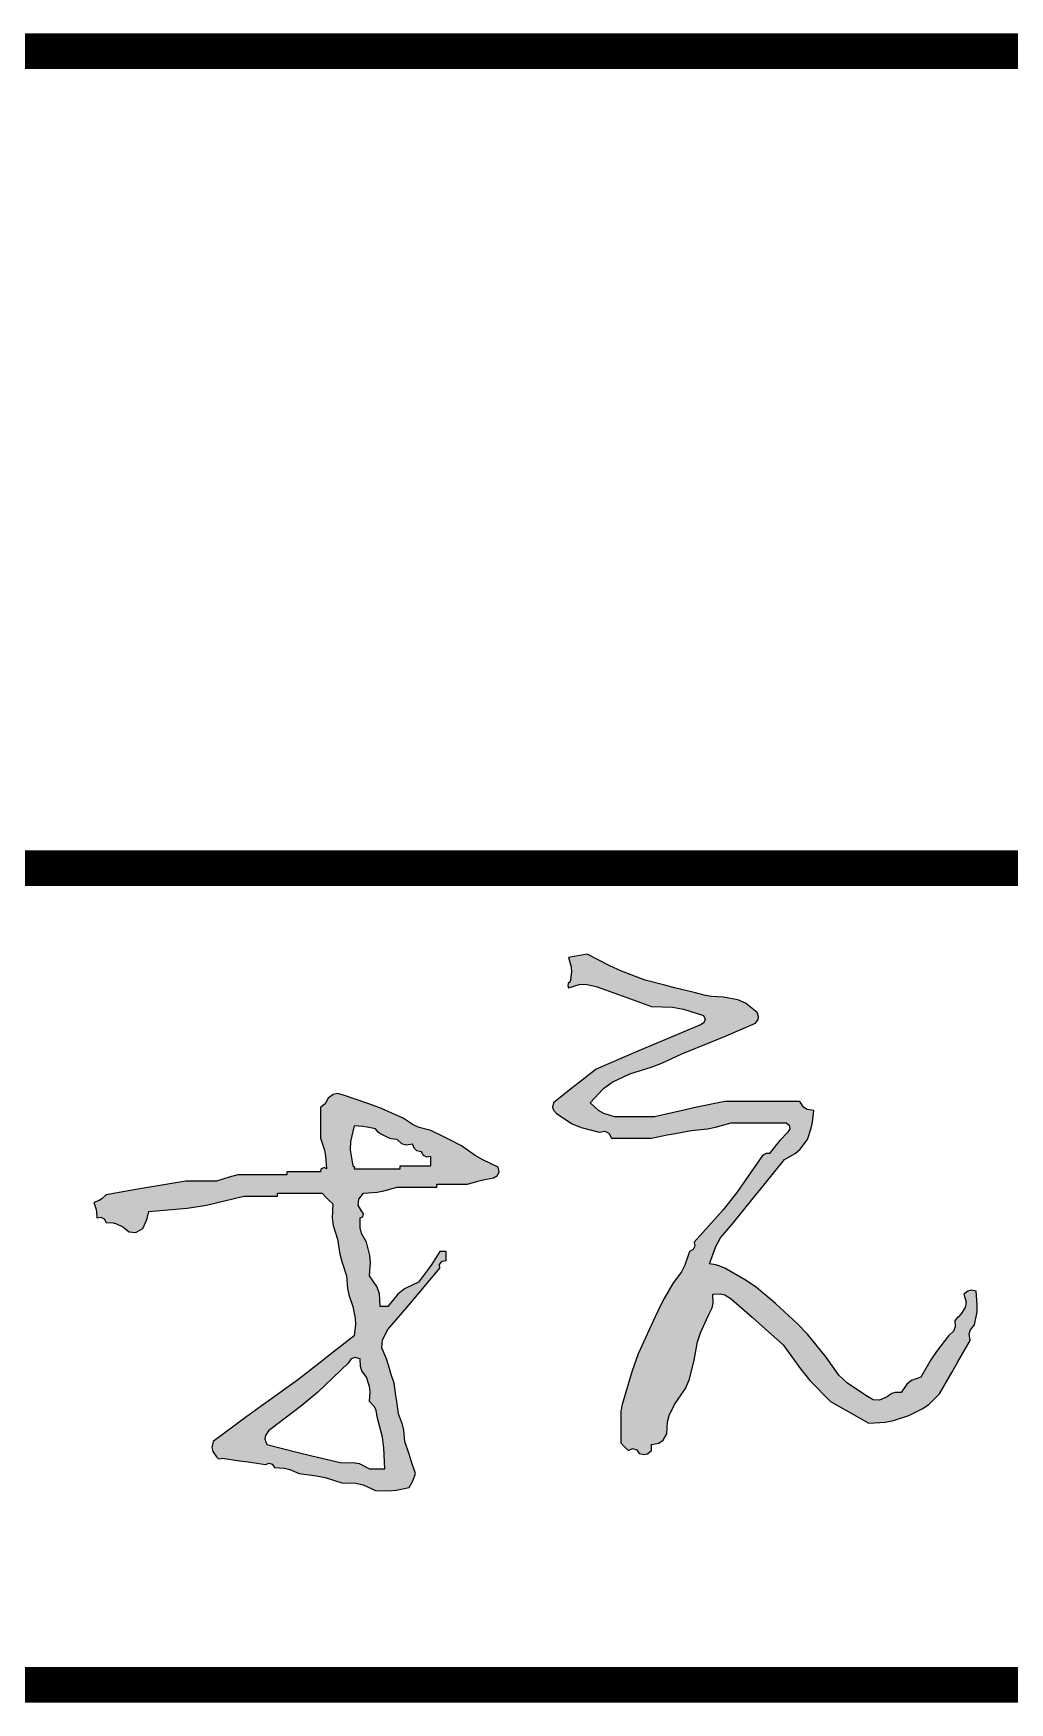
# Model space of a CAD drawing. Extents: x 1247970 to 1725648, y 860327 to 1277876.
# Drawn here: x 1381864 to 1382820, y 1045293 to 1046928 of the extents above; entities that cross this region are included whole.
import ezdxf

# ---------------------------------------------------------------- set-up
doc = ezdxf.new("R2010")
doc.units = 0
doc.header["$LTSCALE"] = 1000
doc.header["$MEASUREMENT"] = 0
doc.layers.get('0').update_dxf_attribs({"color": 254})
doc.layers.add('图框', color=140, linetype='Continuous')
doc.layers.add('电子签名-唐浩然', color=7, linetype='Continuous')

# ---------------------------------------------------------------- blocks, each defined once
blk = doc.blocks.new('A$C6F8E5CEB')
h = blk.add_hatch(color=256)
h.dxf.hatch_style = 1
h.paths.add_polyline_path([(2.3172, -0.4989), (2.3372, -0.4989), (2.3473, -0.4989), (2.3673, -0.4989), (2.384, -0.4939), (2.3926, -0.4919), (2.4098, -0.4889), (2.4162, -0.4848), (2.4188, -0.4788), (2.4173, -0.4714), (2.3921, -0.4596), (2.3799, -0.4525), (2.3573, -0.4364), (2.3372, -0.4264), (2.3272, -0.4214), (2.3072, -0.4114), (2.2881, -0.4067), (2.2785, -0.4024), (2.2622, -0.3914), (2.2239, -0.3746), (2.2043, -0.3671), (2.1647, -0.3538), (2.1548, -0.3513), (2.1478, -0.3527), (2.1397, -0.3588), (2.136, -0.3658), (2.1333, -0.369), (2.1272, -0.3739), (2.1272, -0.3939), (2.1272, -0.4039), (2.1272, -0.4239), (2.1335, -0.4433), (2.1356, -0.4535), (2.1372, -0.4739), (2.1334, -0.4716), (2.1277, -0.4744), (2.1272, -0.4789), (2.1052, -0.4789), (2.0942, -0.4789), (2.0722, -0.4789), (2.0722, -0.4809), (2.0722, -0.4819), (2.0722, -0.4839), (2.0402, -0.4839), (2.0242, -0.4839), (1.9922, -0.4839), (1.9782, -0.4879), (1.9712, -0.4899), (1.9572, -0.4939), (1.9371, -0.4939), (1.9271, -0.4939), (1.9071, -0.4939), (1.8551, -0.5027), (1.8291, -0.5072), (1.7771, -0.5164), (1.7705, -0.5231), (1.7661, -0.5259), (1.7571, -0.5289), (1.7603, -0.5386), (1.7613, -0.5437), (1.7621, -0.5539), (1.7687, -0.5528), (1.7741, -0.5554), (1.7771, -0.5614), (1.7885, -0.5624), (1.7943, -0.564), (1.8046, -0.5689), (1.8148, -0.5771), (1.8258, -0.5779), (1.8371, -0.5714), (1.8421, -0.5608), (1.8441, -0.5552), (1.8471, -0.5439), (1.9097, -0.5385), (1.941, -0.5334), (2.0022, -0.5189), (2.0242, -0.5189), (2.0352, -0.5189), (2.0572, -0.5189), (2.0572, -0.5169), (2.0572, -0.5159), (2.0572, -0.5139), (2.0862, -0.5139), (2.1007, -0.5139), (2.1297, -0.5139), (2.1367, -0.5209), (2.1402, -0.5244), (2.1472, -0.5314), (2.1464, -0.5546), (2.148, -0.5667), (2.1547, -0.5889), (2.1589, -0.6133), (2.1619, -0.6254), (2.1697, -0.6489), (2.1713, -0.6693), (2.1734, -0.6795), (2.1797, -0.6989), (2.1836, -0.7176), (2.1841, -0.7275), (2.1822, -0.7464), (2.1452, -0.7755), (2.1267, -0.79), (2.0897, -0.819), (2.0344, -0.8586), (2.0069, -0.8786), (1.9521, -0.919), (1.9498, -0.9289), (1.9512, -0.9357), (1.9572, -0.944), (1.9602, -0.9467), (1.9631, -0.9474), (1.9672, -0.9465), (1.9952, -0.9505), (2.0092, -0.9525), (2.0372, -0.9565), (2.0432, -0.9547), (2.0484, -0.9564), (2.0522, -0.9615), (2.0686, -0.9626), (2.0771, -0.9647), (2.0922, -0.9715), (2.1206, -0.975), (2.1348, -0.978), (2.1622, -0.9865), (2.1848, -0.9871), (2.1966, -0.9898), (2.2172, -0.999), (2.2393, -0.9997), (2.2506, -0.9987), (2.2722, -0.994), (2.2768, -0.9853), (2.2788, -0.9807), (2.2822, -0.9715), (2.2752, -0.9505), (2.2717, -0.94), (2.2647, -0.919), (2.2632, -0.9006), (2.2611, -0.8913), (2.2547, -0.874), (2.2519, -0.8539), (2.2504, -0.8439), (2.2472, -0.824), (2.2422, -0.808), (2.2397, -0.8), (2.2347, -0.784), (2.2275, -0.7663), (2.2282, -0.7532), (2.2372, -0.7364), (2.2715, -0.6967), (2.2885, -0.6767), (2.3222, -0.6364), (2.3215, -0.6301), (2.3259, -0.6246), (2.3322, -0.6239), (2.3322, -0.6179), (2.3322, -0.6149), (2.3322, -0.6089), (2.3282, -0.6089), (2.3262, -0.6089), (2.3222, -0.6089), (2.3092, -0.6295), (2.3021, -0.6396), (2.2872, -0.6589), (2.2642, -0.6701), (2.2532, -0.6789), (2.2372, -0.6989), (2.2322, -0.6989), (2.2297, -0.6989), (2.2247, -0.6989), (2.2233, -0.6778), (2.2193, -0.6663), (2.2072, -0.6489), (2.2089, -0.6269), (2.2079, -0.6153), (2.2022, -0.5939), (2.1941, -0.5795), (2.1918, -0.5704), (2.1922, -0.5539), (2.1961, -0.5525), (2.1975, -0.547), (2.1947, -0.5439), (2.1889, -0.5334), (2.1897, -0.5233), (2.1972, -0.5139), (2.2195, -0.5119), (2.2307, -0.5099), (2.2522, -0.5039), (2.2782, -0.5039), (2.2912, -0.5039), (2.3172, -0.5039), (2.3172, -0.5019), (2.3172, -0.5009)])
h.paths.add_polyline_path([(2.1822, -0.4739), (2.1825, -0.4717), (2.1817, -0.47), (2.1797, -0.4689), (2.1756, -0.4432), (2.1762, -0.4292), (2.1822, -0.4039), (2.1963, -0.405), (2.2034, -0.406), (2.2172, -0.4089), (2.2211, -0.4139), (2.2239, -0.4162), (2.2297, -0.4189), (2.238, -0.4236), (2.2428, -0.4252), (2.2522, -0.4264), (2.2601, -0.4333), (2.2669, -0.4353), (2.2772, -0.4339), (2.2804, -0.441), (2.2846, -0.4445), (2.2922, -0.4464), (2.2953, -0.4523), (2.3006, -0.455), (2.3072, -0.4539), (2.3072, -0.4599), (2.3072, -0.4629), (2.3072, -0.4689), (2.2872, -0.4689), (2.2772, -0.4689), (2.2572, -0.4689), (2.2572, -0.4709), (2.2572, -0.4719), (2.2572, -0.4739), (2.2272, -0.4739), (2.2122, -0.4739)], flags=16)
h.paths.add_polyline_path([(2.1839, -0.7819), (2.1922, -0.784), (2.1926, -0.7966), (2.1949, -0.8036), (2.2022, -0.814), (2.2071, -0.8293), (2.2081, -0.8379), (2.2072, -0.854), (2.215, -0.862), (2.218, -0.8679), (2.2197, -0.879), (2.2283, -0.9123), (2.2308, -0.9297), (2.2322, -0.964), (2.2222, -0.964), (2.2172, -0.964), (2.2072, -0.964), (2.1901, -0.9551), (2.1804, -0.9534), (2.1622, -0.954), (2.1131, -0.9425), (2.0886, -0.9364), (2.0397, -0.924), (2.0365, -0.9155), (2.0372, -0.9091), (2.0422, -0.9015), (2.0967, -0.8606), (2.1229, -0.8385), (2.1722, -0.7915), (2.1771, -0.7844)], flags=16)
h.paths.add_polyline_path([(2.9324, -0.3789), (2.9217, -0.3774), (2.9154, -0.3732), (2.9099, -0.3639), (2.8609, -0.3639), (2.8364, -0.3639), (2.7874, -0.3639), (2.7413, -0.3736), (2.7183, -0.3786), (2.6723, -0.3889), (2.6463, -0.3889), (2.6333, -0.3889), (2.6073, -0.3889), (2.5897, -0.3837), (2.5809, -0.3787), (2.5673, -0.3664), (2.5891, -0.3427), (2.6031, -0.3324), (2.6323, -0.3188), (2.667, -0.3079), (2.6842, -0.3013), (2.7173, -0.2863), (2.7655, -0.2667), (2.7895, -0.2567), (2.8374, -0.2363), (2.8414, -0.2305), (2.8421, -0.2255), (2.8399, -0.2188), (2.8209, -0.2038), (2.8086, -0.1982), (2.7849, -0.1938), (2.7656, -0.1928), (2.7559, -0.1913), (2.7374, -0.1863), (2.7053, -0.1783), (2.6893, -0.1743), (2.6573, -0.1663), (2.6186, -0.1511), (2.5995, -0.1426), (2.5623, -0.1238), (2.5503, -0.1258), (2.5443, -0.1268), (2.5323, -0.1288), (2.5362, -0.1443), (2.5367, -0.1529), (2.5348, -0.1688), (2.5316, -0.1714), (2.5307, -0.175), (2.5323, -0.1788), (2.5494, -0.1731), (2.5597, -0.1725), (2.5773, -0.1763), (2.6134, -0.1892), (2.6314, -0.1957), (2.6673, -0.2088), (2.7018, -0.2102), (2.7195, -0.2133), (2.7524, -0.2238), (2.755, -0.2296), (2.7529, -0.2358), (2.7474, -0.2388), (2.6792, -0.2676), (2.6452, -0.2821), (2.5773, -0.3113), (2.5492, -0.3332), (2.5352, -0.3442), (2.5073, -0.3664), (2.5061, -0.3735), (2.5075, -0.3784), (2.5123, -0.3839), (2.5379, -0.4003), (2.5527, -0.4066), (2.5823, -0.4139), (2.5912, -0.4126), (2.598, -0.416), (2.6023, -0.4239), (2.6283, -0.4239), (2.6413, -0.4239), (2.6673, -0.4239), (2.6933, -0.4186), (2.7063, -0.4161), (2.7323, -0.4114), (2.7587, -0.4088), (2.7719, -0.4062), (2.7974, -0.3989), (2.8334, -0.3989), (2.8514, -0.3989), (2.8874, -0.3989), (2.8923, -0.4025), (2.8933, -0.4089), (2.8899, -0.4139), (2.8774, -0.4275), (2.8714, -0.4345), (2.8599, -0.4489), (2.8545, -0.4492), (2.8515, -0.4504), (2.8474, -0.4539), (2.8068, -0.5124), (2.7847, -0.5407), (2.7374, -0.5939), (2.7385, -0.6005), (2.7358, -0.6059), (2.7298, -0.6089), (2.7221, -0.6313), (2.7163, -0.6423), (2.7023, -0.6614), (2.6882, -0.6858), (2.6817, -0.6984), (2.6698, -0.7239), (2.6458, -0.7763), (2.6357, -0.8036), (2.6198, -0.859), (2.6188, -0.863), (2.6183, -0.865), (2.6173, -0.869), (2.6173, -0.89), (2.6173, -0.9005), (2.6173, -0.9215), (2.6223, -0.9265), (2.6248, -0.929), (2.6298, -0.934), (2.6363, -0.9306), (2.6437, -0.9327), (2.6473, -0.939), (2.6554, -0.9406), (2.6609, -0.9392), (2.6673, -0.934), (2.6673, -0.93), (2.6673, -0.928), (2.6673, -0.924), (2.6794, -0.9219), (2.6863, -0.9171), (2.6923, -0.9065), (2.6939, -0.8869), (2.6965, -0.8768), (2.7048, -0.859), (2.7229, -0.8328), (2.7298, -0.8173), (2.7374, -0.7865), (2.7428, -0.7566), (2.7474, -0.7417), (2.7599, -0.7139), (2.7663, -0.7012), (2.768, -0.6932), (2.7674, -0.6789), (2.7797, -0.6779), (2.787, -0.6797), (2.7974, -0.6864), (2.8316, -0.7162), (2.8486, -0.7312), (2.8824, -0.7615), (2.9105, -0.8007), (2.9262, -0.8194), (2.9599, -0.854), (2.985, -0.8679), (2.9975, -0.8749), (3.0224, -0.889), (3.0489, -0.8875), (3.0623, -0.8849), (3.0874, -0.8765), (3.1095, -0.8659), (3.12, -0.8585), (3.1375, -0.8415), (3.1576, -0.8066), (3.1676, -0.7891), (3.1875, -0.754), (3.186, -0.7436), (3.1881, -0.7368), (3.195, -0.7289), (3.1989, -0.7073), (3.1994, -0.6959), (3.1975, -0.6739), (3.1894, -0.6723), (3.1839, -0.6737), (3.1775, -0.6789), (3.181, -0.6916), (3.1797, -0.7004), (3.1725, -0.7114), (3.1685, -0.7154), (3.1665, -0.7174), (3.1625, -0.7214), (3.1632, -0.7322), (3.1604, -0.7392), (3.1525, -0.7464), (3.1325, -0.772), (3.1234, -0.7857), (3.1074, -0.814), (3.092, -0.8195), (3.0842, -0.8255), (3.0749, -0.839), (3.0654, -0.839), (3.06, -0.8408), (3.0524, -0.8465), (3.0395, -0.8519), (3.0295, -0.8511), (3.0174, -0.844), (2.9873, -0.8241), (2.9735, -0.8107), (2.9524, -0.7815), (2.9221, -0.7441), (2.9054, -0.7264), (2.8699, -0.6939), (2.8391, -0.668), (2.8223, -0.6564), (2.7874, -0.6364), (2.7777, -0.6324), (2.7726, -0.6308), (2.7624, -0.6289), (2.7724, -0.6006), (2.7804, -0.5868), (2.7999, -0.5639), (2.8336, -0.5217), (2.8507, -0.5007), (2.8849, -0.4589), (2.9021, -0.449), (2.9102, -0.442), (2.9224, -0.4264), (2.9281, -0.4078), (2.9302, -0.3981)])
for p, q in [((2.5443, -0.1268), (2.5323, -0.1288)), ((2.5323, -0.1288), (2.5362, -0.1443)), ((2.5503, -0.1258), (2.5443, -0.1268)), ((2.5623, -0.1238), (2.5503, -0.1258)), ((2.5995, -0.1426), (2.5623, -0.1238)), ((2.5367, -0.1529), (2.5348, -0.1688)), ((2.5362, -0.1443), (2.5367, -0.1529)), ((2.6186, -0.1511), (2.5995, -0.1426)), ((2.6573, -0.1663), (2.6186, -0.1511)), ((2.5316, -0.1714), (2.5307, -0.175)), ((2.5307, -0.175), (2.5323, -0.1788)), ((2.5348, -0.1688), (2.5316, -0.1714)), ((2.5323, -0.1788), (2.5494, -0.1731)), ((2.5494, -0.1731), (2.5597, -0.1725)), ((2.5597, -0.1725), (2.5773, -0.1763)), ((2.5773, -0.1763), (2.6134, -0.1892)), ((2.6134, -0.1892), (2.6314, -0.1957)), ((2.6893, -0.1743), (2.6573, -0.1663)), ((2.7053, -0.1783), (2.6893, -0.1743)), ((2.7374, -0.1863), (2.7053, -0.1783)), ((2.7559, -0.1913), (2.7374, -0.1863)), ((2.6314, -0.1957), (2.6673, -0.2088)), ((2.6673, -0.2088), (2.7018, -0.2102)), ((2.7018, -0.2102), (2.7195, -0.2133)), ((2.7195, -0.2133), (2.7524, -0.2238)), ((2.7656, -0.1928), (2.7559, -0.1913)), ((2.7849, -0.1938), (2.7656, -0.1928)), ((2.8086, -0.1982), (2.7849, -0.1938)), ((2.8209, -0.2038), (2.8086, -0.1982)), ((2.8399, -0.2188), (2.8209, -0.2038)), ((2.7474, -0.2388), (2.6792, -0.2676)), ((2.7529, -0.2358), (2.7474, -0.2388)), ((2.7524, -0.2238), (2.755, -0.2296)), ((2.755, -0.2296), (2.7529, -0.2358)), ((2.7895, -0.2567), (2.8374, -0.2363)), ((2.8374, -0.2363), (2.8414, -0.2305)), ((2.8421, -0.2255), (2.8399, -0.2188)), ((2.8414, -0.2305), (2.8421, -0.2255)), ((2.6792, -0.2676), (2.6452, -0.2821)), ((2.7173, -0.2863), (2.7655, -0.2667)), ((2.7655, -0.2667), (2.7895, -0.2567)), ((2.6452, -0.2821), (2.5773, -0.3113)), ((2.6842, -0.3013), (2.7173, -0.2863)), ((2.5773, -0.3113), (2.5492, -0.3332)), ((2.6031, -0.3324), (2.6323, -0.3188)), ((2.6323, -0.3188), (2.667, -0.3079)), ((2.667, -0.3079), (2.6842, -0.3013)), ((2.1478, -0.3527), (2.1397, -0.3588)), ((2.1548, -0.3513), (2.1478, -0.3527)), ((2.1647, -0.3538), (2.1548, -0.3513)), ((2.2043, -0.3671), (2.1647, -0.3538)), ((2.5352, -0.3442), (2.5073, -0.3664)), ((2.5492, -0.3332), (2.5352, -0.3442)), ((2.5673, -0.3664), (2.5891, -0.3427)), ((2.5891, -0.3427), (2.6031, -0.3324)), ((2.1333, -0.369), (2.1272, -0.3739)), ((2.1272, -0.3739), (2.1272, -0.3939)), ((2.136, -0.3658), (2.1333, -0.369)), ((2.1397, -0.3588), (2.136, -0.3658)), ((2.2239, -0.3746), (2.2043, -0.3671)), ((2.2622, -0.3914), (2.2239, -0.3746)), ((2.5073, -0.3664), (2.5061, -0.3735)), ((2.5061, -0.3735), (2.5075, -0.3784)), ((2.5075, -0.3784), (2.5123, -0.3839)), ((2.5809, -0.3787), (2.5673, -0.3664)), ((2.5897, -0.3837), (2.5809, -0.3787)), ((2.7183, -0.3786), (2.6723, -0.3889)), ((2.7413, -0.3736), (2.7183, -0.3786)), ((2.7874, -0.3639), (2.7413, -0.3736)), ((2.8364, -0.3639), (2.7874, -0.3639)), ((2.8609, -0.3639), (2.8364, -0.3639)), ((2.9099, -0.3639), (2.8609, -0.3639)), ((2.9154, -0.3732), (2.9099, -0.3639)), ((2.9217, -0.3774), (2.9154, -0.3732)), ((2.9324, -0.3789), (2.9217, -0.3774)), ((2.9302, -0.3981), (2.9324, -0.3789)), ((2.1272, -0.3939), (2.1272, -0.4039)), ((2.1272, -0.4039), (2.1272, -0.4239)), ((2.1822, -0.4039), (2.1762, -0.4292)), ((2.1963, -0.405), (2.1822, -0.4039)), ((2.2034, -0.406), (2.1963, -0.405)), ((2.2172, -0.4089), (2.2034, -0.406)), ((2.2785, -0.4024), (2.2622, -0.3914)), ((2.2881, -0.4067), (2.2785, -0.4024)), ((2.3072, -0.4114), (2.2881, -0.4067)), ((2.5123, -0.3839), (2.5379, -0.4003)), ((2.5379, -0.4003), (2.5527, -0.4066)), ((2.5527, -0.4066), (2.5823, -0.4139)), ((2.6073, -0.3889), (2.5897, -0.3837)), ((2.6333, -0.3889), (2.6073, -0.3889)), ((2.6463, -0.3889), (2.6333, -0.3889)), ((2.6723, -0.3889), (2.6463, -0.3889)), ((2.7587, -0.4088), (2.7719, -0.4062)), ((2.7719, -0.4062), (2.7974, -0.3989)), ((2.7974, -0.3989), (2.8334, -0.3989)), ((2.8334, -0.3989), (2.8514, -0.3989)), ((2.8514, -0.3989), (2.8874, -0.3989)), ((2.8874, -0.3989), (2.8923, -0.4025)), ((2.8923, -0.4025), (2.8933, -0.4089)), ((2.9224, -0.4264), (2.9281, -0.4078)), ((2.9281, -0.4078), (2.9302, -0.3981)), ((2.1272, -0.4239), (2.1335, -0.4433)), ((2.1762, -0.4292), (2.1756, -0.4432)), ((2.2211, -0.4139), (2.2172, -0.4089)), ((2.2239, -0.4162), (2.2211, -0.4139)), ((2.2297, -0.4189), (2.2239, -0.4162)), ((2.238, -0.4236), (2.2297, -0.4189)), ((2.2428, -0.4252), (2.238, -0.4236)), ((2.2522, -0.4264), (2.2428, -0.4252)), ((2.2601, -0.4333), (2.2522, -0.4264)), ((2.2669, -0.4353), (2.2601, -0.4333)), ((2.2772, -0.4339), (2.2669, -0.4353)), ((2.2804, -0.441), (2.2772, -0.4339)), ((2.3272, -0.4214), (2.3072, -0.4114)), ((2.3372, -0.4264), (2.3272, -0.4214)), ((2.3573, -0.4364), (2.3372, -0.4264)), ((2.5823, -0.4139), (2.5912, -0.4126)), ((2.5912, -0.4126), (2.598, -0.416)), ((2.598, -0.416), (2.6023, -0.4239)), ((2.6023, -0.4239), (2.6283, -0.4239)), ((2.6283, -0.4239), (2.6413, -0.4239)), ((2.6413, -0.4239), (2.6673, -0.4239)), ((2.6673, -0.4239), (2.6933, -0.4186)), ((2.6933, -0.4186), (2.7063, -0.4161)), ((2.7063, -0.4161), (2.7323, -0.4114)), ((2.7323, -0.4114), (2.7587, -0.4088)), ((2.8714, -0.4345), (2.8599, -0.4489)), ((2.8774, -0.4275), (2.8714, -0.4345)), ((2.8899, -0.4139), (2.8774, -0.4275)), ((2.8933, -0.4089), (2.8899, -0.4139)), ((2.9102, -0.442), (2.9224, -0.4264)), ((2.1335, -0.4433), (2.1356, -0.4535)), ((2.1356, -0.4535), (2.1372, -0.4739)), ((2.1756, -0.4432), (2.1797, -0.4689)), ((2.2846, -0.4445), (2.2804, -0.441)), ((2.2922, -0.4464), (2.2846, -0.4445)), ((2.2953, -0.4523), (2.2922, -0.4464)), ((2.3006, -0.455), (2.2953, -0.4523)), ((2.3072, -0.4539), (2.3006, -0.455)), ((2.3072, -0.4599), (2.3072, -0.4539)), ((2.3072, -0.4629), (2.3072, -0.4599)), ((2.3072, -0.4689), (2.3072, -0.4629)), ((2.3799, -0.4525), (2.3573, -0.4364)), ((2.3921, -0.4596), (2.3799, -0.4525)), ((2.4173, -0.4714), (2.3921, -0.4596)), ((2.8474, -0.4539), (2.8068, -0.5124)), ((2.8515, -0.4504), (2.8474, -0.4539)), ((2.8507, -0.5007), (2.8849, -0.4589)), ((2.8545, -0.4492), (2.8515, -0.4504)), ((2.8599, -0.4489), (2.8545, -0.4492)), ((2.8849, -0.4589), (2.9021, -0.449)), ((2.9021, -0.449), (2.9102, -0.442)), ((1.9712, -0.4899), (1.9572, -0.4939)), ((1.9782, -0.4879), (1.9712, -0.4899)), ((1.9922, -0.4839), (1.9782, -0.4879)), ((2.0242, -0.4839), (1.9922, -0.4839)), ((2.0402, -0.4839), (2.0242, -0.4839)), ((2.0722, -0.4839), (2.0402, -0.4839)), ((2.0942, -0.4789), (2.0722, -0.4789)), ((2.0722, -0.4789), (2.0722, -0.4809)), ((2.0722, -0.4809), (2.0722, -0.4819)), ((2.0722, -0.4819), (2.0722, -0.4839)), ((2.1052, -0.4789), (2.0942, -0.4789)), ((2.1272, -0.4789), (2.1052, -0.4789)), ((2.1277, -0.4744), (2.1272, -0.4789)), ((2.1334, -0.4716), (2.1277, -0.4744)), ((2.1372, -0.4739), (2.1334, -0.4716)), ((2.1797, -0.4689), (2.1817, -0.47)), ((2.1817, -0.47), (2.1825, -0.4717)), ((2.1825, -0.4717), (2.1822, -0.4739)), ((2.1822, -0.4739), (2.2122, -0.4739)), ((2.2122, -0.4739), (2.2272, -0.4739)), ((2.2272, -0.4739), (2.2572, -0.4739)), ((2.2572, -0.4709), (2.2572, -0.4689)), ((2.2572, -0.4689), (2.2772, -0.4689)), ((2.2572, -0.4719), (2.2572, -0.4709)), ((2.2572, -0.4739), (2.2572, -0.4719)), ((2.2772, -0.4689), (2.2872, -0.4689)), ((2.2872, -0.4689), (2.3072, -0.4689)), ((2.3926, -0.4919), (2.4098, -0.4889)), ((2.4098, -0.4889), (2.4162, -0.4848)), ((2.4162, -0.4848), (2.4188, -0.4788)), ((2.4188, -0.4788), (2.4173, -0.4714)), ((1.7771, -0.5164), (1.7705, -0.5231)), ((1.8291, -0.5072), (1.7771, -0.5164)), ((1.8551, -0.5027), (1.8291, -0.5072)), ((1.9071, -0.4939), (1.8551, -0.5027)), ((1.9271, -0.4939), (1.9071, -0.4939)), ((1.9371, -0.4939), (1.9271, -0.4939)), ((1.9572, -0.4939), (1.9371, -0.4939)), ((2.0572, -0.5159), (2.0572, -0.5139)), ((2.0572, -0.5139), (2.0862, -0.5139)), ((2.0572, -0.5169), (2.0572, -0.5159)), ((2.0572, -0.5189), (2.0572, -0.5169)), ((2.0862, -0.5139), (2.1007, -0.5139)), ((2.1007, -0.5139), (2.1297, -0.5139)), ((2.1297, -0.5139), (2.1367, -0.5209)), ((2.1897, -0.5233), (2.1972, -0.5139)), ((2.1972, -0.5139), (2.2195, -0.5119)), ((2.2195, -0.5119), (2.2307, -0.5099)), ((2.2307, -0.5099), (2.2522, -0.5039)), ((2.2522, -0.5039), (2.2782, -0.5039)), ((2.2782, -0.5039), (2.2912, -0.5039)), ((2.2912, -0.5039), (2.3172, -0.5039)), ((2.3172, -0.5009), (2.3172, -0.4989)), ((2.3172, -0.4989), (2.3372, -0.4989)), ((2.3172, -0.5019), (2.3172, -0.5009)), ((2.3172, -0.5039), (2.3172, -0.5019)), ((2.3372, -0.4989), (2.3473, -0.4989)), ((2.3473, -0.4989), (2.3673, -0.4989)), ((2.3673, -0.4989), (2.384, -0.4939)), ((2.384, -0.4939), (2.3926, -0.4919)), ((2.8068, -0.5124), (2.7847, -0.5407)), ((2.8336, -0.5217), (2.8507, -0.5007)), ((1.7661, -0.5259), (1.7571, -0.5289)), ((1.7571, -0.5289), (1.7603, -0.5386)), ((1.7603, -0.5386), (1.7613, -0.5437)), ((1.7613, -0.5437), (1.7621, -0.5539)), ((1.7705, -0.5231), (1.7661, -0.5259)), ((1.8441, -0.5552), (1.8471, -0.5439)), ((1.8471, -0.5439), (1.9097, -0.5385)), ((1.9097, -0.5385), (1.941, -0.5334)), ((1.941, -0.5334), (2.0022, -0.5189)), ((2.0022, -0.5189), (2.0242, -0.5189)), ((2.0242, -0.5189), (2.0352, -0.5189)), ((2.0352, -0.5189), (2.0572, -0.5189)), ((2.1367, -0.5209), (2.1402, -0.5244)), ((2.1402, -0.5244), (2.1472, -0.5314)), ((2.1472, -0.5314), (2.1464, -0.5546)), ((2.1889, -0.5334), (2.1897, -0.5233)), ((2.1947, -0.5439), (2.1889, -0.5334)), ((2.1975, -0.547), (2.1947, -0.5439)), ((2.7847, -0.5407), (2.7374, -0.5939)), ((2.7999, -0.5639), (2.8336, -0.5217)), ((1.7621, -0.5539), (1.7687, -0.5528)), ((1.7687, -0.5528), (1.7741, -0.5554)), ((1.7741, -0.5554), (1.7771, -0.5614)), ((1.7771, -0.5614), (1.7885, -0.5624)), ((1.7885, -0.5624), (1.7943, -0.564)), ((1.7943, -0.564), (1.8046, -0.5689)), ((1.8046, -0.5689), (1.8148, -0.5771)), ((1.8258, -0.5779), (1.8371, -0.5714)), ((1.8371, -0.5714), (1.8421, -0.5608)), ((1.8421, -0.5608), (1.8441, -0.5552)), ((2.1464, -0.5546), (2.148, -0.5667)), ((2.148, -0.5667), (2.1547, -0.5889)), ((2.1918, -0.5704), (2.1922, -0.5539)), ((2.1941, -0.5795), (2.1918, -0.5704)), ((2.1922, -0.5539), (2.1961, -0.5525)), ((2.1961, -0.5525), (2.1975, -0.547)), ((2.7804, -0.5868), (2.7999, -0.5639)), ((1.8148, -0.5771), (1.8258, -0.5779)), ((2.1547, -0.5889), (2.1589, -0.6133)), ((2.2022, -0.5939), (2.1941, -0.5795)), ((2.2079, -0.6153), (2.2022, -0.5939)), ((2.7374, -0.5939), (2.7385, -0.6005)), ((2.7724, -0.6006), (2.7804, -0.5868)), ((2.1589, -0.6133), (2.1619, -0.6254)), ((2.1619, -0.6254), (2.1697, -0.6489)), ((2.2089, -0.6269), (2.2079, -0.6153)), ((2.3222, -0.6089), (2.3092, -0.6295)), ((2.3215, -0.6301), (2.3259, -0.6246)), ((2.3262, -0.6089), (2.3222, -0.6089)), ((2.3259, -0.6246), (2.3322, -0.6239)), ((2.3282, -0.6089), (2.3262, -0.6089)), ((2.3322, -0.6089), (2.3282, -0.6089)), ((2.3322, -0.6149), (2.3322, -0.6089)), ((2.3322, -0.6179), (2.3322, -0.6149)), ((2.3322, -0.6239), (2.3322, -0.6179)), ((2.7298, -0.6089), (2.7221, -0.6313)), ((2.7358, -0.6059), (2.7298, -0.6089)), ((2.7385, -0.6005), (2.7358, -0.6059)), ((2.7624, -0.6289), (2.7724, -0.6006)), ((2.1697, -0.6489), (2.1713, -0.6693)), ((2.2072, -0.6489), (2.2089, -0.6269)), ((2.2193, -0.6663), (2.2072, -0.6489)), ((2.3021, -0.6396), (2.2872, -0.6589)), ((2.2885, -0.6767), (2.3222, -0.6364)), ((2.3092, -0.6295), (2.3021, -0.6396)), ((2.3222, -0.6364), (2.3215, -0.6301)), ((2.7163, -0.6423), (2.7023, -0.6614)), ((2.7221, -0.6313), (2.7163, -0.6423)), ((2.7726, -0.6308), (2.7624, -0.6289)), ((2.7777, -0.6324), (2.7726, -0.6308)), ((2.7874, -0.6364), (2.7777, -0.6324)), ((2.8223, -0.6564), (2.7874, -0.6364)), ((2.1713, -0.6693), (2.1734, -0.6795)), ((2.1734, -0.6795), (2.1797, -0.6989)), ((2.2233, -0.6778), (2.2193, -0.6663)), ((2.2247, -0.6989), (2.2233, -0.6778)), ((2.2532, -0.6789), (2.2372, -0.6989)), ((2.2642, -0.6701), (2.2532, -0.6789)), ((2.2872, -0.6589), (2.2642, -0.6701)), ((2.2715, -0.6967), (2.2885, -0.6767)), ((2.7023, -0.6614), (2.6882, -0.6858)), ((2.7674, -0.6789), (2.7797, -0.6779)), ((2.768, -0.6932), (2.7674, -0.6789)), ((2.7797, -0.6779), (2.787, -0.6797)), ((2.787, -0.6797), (2.7974, -0.6864)), ((2.8391, -0.668), (2.8223, -0.6564)), ((2.8699, -0.6939), (2.8391, -0.668)), ((3.1839, -0.6737), (3.1775, -0.6789)), ((3.1775, -0.6789), (3.181, -0.6916)), ((3.1894, -0.6723), (3.1839, -0.6737)), ((3.1975, -0.6739), (3.1894, -0.6723)), ((3.1994, -0.6959), (3.1975, -0.6739)), ((2.1797, -0.6989), (2.1836, -0.7176)), ((2.2297, -0.6989), (2.2247, -0.6989)), ((2.2322, -0.6989), (2.2297, -0.6989)), ((2.2372, -0.6989), (2.2322, -0.6989)), ((2.2372, -0.7364), (2.2715, -0.6967)), ((2.6817, -0.6984), (2.6698, -0.7239)), ((2.6882, -0.6858), (2.6817, -0.6984)), ((2.7599, -0.7139), (2.7663, -0.7012)), ((2.7663, -0.7012), (2.768, -0.6932)), ((2.7974, -0.6864), (2.8316, -0.7162)), ((2.9054, -0.7264), (2.8699, -0.6939)), ((3.1797, -0.7004), (3.1725, -0.7114)), ((3.181, -0.6916), (3.1797, -0.7004)), ((3.195, -0.7289), (3.1989, -0.7073)), ((3.1989, -0.7073), (3.1994, -0.6959)), ((2.1841, -0.7275), (2.1822, -0.7464)), ((2.1836, -0.7176), (2.1841, -0.7275)), ((2.6698, -0.7239), (2.6458, -0.7763)), ((2.7474, -0.7417), (2.7599, -0.7139)), ((2.8316, -0.7162), (2.8486, -0.7312)), ((2.8486, -0.7312), (2.8824, -0.7615)), ((2.9221, -0.7441), (2.9054, -0.7264)), ((3.1632, -0.7322), (3.1604, -0.7392)), ((3.1665, -0.7174), (3.1625, -0.7214)), ((3.1625, -0.7214), (3.1632, -0.7322)), ((3.1685, -0.7154), (3.1665, -0.7174)), ((3.1725, -0.7114), (3.1685, -0.7154)), ((3.1881, -0.7368), (3.195, -0.7289)), ((2.1822, -0.7464), (2.1452, -0.7755)), ((2.2275, -0.7663), (2.2282, -0.7532)), ((2.2282, -0.7532), (2.2372, -0.7364)), ((2.7374, -0.7865), (2.7428, -0.7566)), ((2.7428, -0.7566), (2.7474, -0.7417)), ((2.8824, -0.7615), (2.9105, -0.8007)), ((2.9524, -0.7815), (2.9221, -0.7441)), ((3.1525, -0.7464), (3.1325, -0.772)), ((3.1604, -0.7392), (3.1525, -0.7464)), ((3.1676, -0.7891), (3.1875, -0.754)), ((3.186, -0.7436), (3.1881, -0.7368)), ((3.1875, -0.754), (3.186, -0.7436)), ((2.1267, -0.79), (2.0897, -0.819)), ((2.1452, -0.7755), (2.1267, -0.79)), ((2.1771, -0.7844), (2.1722, -0.7915)), ((2.1839, -0.7819), (2.1771, -0.7844)), ((2.1922, -0.784), (2.1839, -0.7819)), ((2.1926, -0.7966), (2.1922, -0.784)), ((2.2347, -0.784), (2.2275, -0.7663)), ((2.2397, -0.8), (2.2347, -0.784)), ((2.6458, -0.7763), (2.6357, -0.8036)), ((2.7298, -0.8173), (2.7374, -0.7865)), ((2.9735, -0.8107), (2.9524, -0.7815)), ((3.1234, -0.7857), (3.1074, -0.814)), ((3.1325, -0.772), (3.1234, -0.7857)), ((3.1576, -0.8066), (3.1676, -0.7891)), ((2.1722, -0.7915), (2.1229, -0.8385)), ((2.1949, -0.8036), (2.1926, -0.7966)), ((2.2022, -0.814), (2.1949, -0.8036)), ((2.2071, -0.8293), (2.2022, -0.814)), ((2.2422, -0.808), (2.2397, -0.8)), ((2.2472, -0.824), (2.2422, -0.808)), ((2.6357, -0.8036), (2.6198, -0.859)), ((2.7229, -0.8328), (2.7298, -0.8173)), ((2.9105, -0.8007), (2.9262, -0.8194)), ((2.9873, -0.8241), (2.9735, -0.8107)), ((3.1074, -0.814), (3.092, -0.8195)), ((3.1375, -0.8415), (3.1576, -0.8066)), ((2.0897, -0.819), (2.0344, -0.8586)), ((2.1229, -0.8385), (2.0967, -0.8606)), ((2.2081, -0.8379), (2.2071, -0.8293)), ((2.2072, -0.854), (2.2081, -0.8379)), ((2.2504, -0.8439), (2.2472, -0.824)), ((2.2519, -0.8539), (2.2504, -0.8439)), ((2.7048, -0.859), (2.7229, -0.8328)), ((2.9262, -0.8194), (2.9599, -0.854)), ((3.0174, -0.844), (2.9873, -0.8241)), ((3.0295, -0.8511), (3.0174, -0.844)), ((3.06, -0.8408), (3.0524, -0.8465)), ((3.0654, -0.839), (3.06, -0.8408)), ((3.0749, -0.839), (3.0654, -0.839)), ((3.0842, -0.8255), (3.0749, -0.839)), ((3.092, -0.8195), (3.0842, -0.8255)), ((3.12, -0.8585), (3.1375, -0.8415)), ((2.0344, -0.8586), (2.0069, -0.8786)), ((2.0967, -0.8606), (2.0422, -0.9015)), ((2.215, -0.862), (2.2072, -0.854)), ((2.218, -0.8679), (2.215, -0.862)), ((2.2197, -0.879), (2.218, -0.8679)), ((2.2547, -0.874), (2.2519, -0.8539)), ((2.6183, -0.865), (2.6173, -0.869)), ((2.6173, -0.869), (2.6173, -0.89)), ((2.6188, -0.863), (2.6183, -0.865)), ((2.6198, -0.859), (2.6188, -0.863)), ((2.6965, -0.8768), (2.7048, -0.859)), ((2.9599, -0.854), (2.985, -0.8679)), ((2.985, -0.8679), (2.9975, -0.8749)), ((3.0395, -0.8519), (3.0295, -0.8511)), ((3.0524, -0.8465), (3.0395, -0.8519)), ((3.0874, -0.8765), (3.1095, -0.8659)), ((3.1095, -0.8659), (3.12, -0.8585)), ((2.0069, -0.8786), (1.9521, -0.919)), ((2.2283, -0.9123), (2.2197, -0.879)), ((2.2611, -0.8913), (2.2547, -0.874)), ((2.2632, -0.9006), (2.2611, -0.8913)), ((2.6173, -0.89), (2.6173, -0.9005)), ((2.6923, -0.9065), (2.6939, -0.8869)), ((2.6939, -0.8869), (2.6965, -0.8768)), ((2.9975, -0.8749), (3.0224, -0.889)), ((3.0224, -0.889), (3.0489, -0.8875)), ((3.0489, -0.8875), (3.0623, -0.8849)), ((3.0623, -0.8849), (3.0874, -0.8765)), ((1.9521, -0.919), (1.9498, -0.9289)), ((2.0372, -0.9091), (2.0365, -0.9155)), ((2.0365, -0.9155), (2.0397, -0.924)), ((2.0422, -0.9015), (2.0372, -0.9091)), ((2.0397, -0.924), (2.0886, -0.9364)), ((2.2308, -0.9297), (2.2283, -0.9123)), ((2.2647, -0.919), (2.2632, -0.9006)), ((2.2717, -0.94), (2.2647, -0.919)), ((2.6173, -0.9005), (2.6173, -0.9215)), ((2.6173, -0.9215), (2.6223, -0.9265)), ((2.6223, -0.9265), (2.6248, -0.929)), ((2.6673, -0.924), (2.6794, -0.9219)), ((2.6673, -0.928), (2.6673, -0.924)), ((2.6794, -0.9219), (2.6863, -0.9171)), ((2.6863, -0.9171), (2.6923, -0.9065)), ((1.9498, -0.9289), (1.9512, -0.9357)), ((1.9512, -0.9357), (1.9572, -0.944)), ((1.9572, -0.944), (1.9602, -0.9467)), ((1.9602, -0.9467), (1.9631, -0.9474)), ((1.9631, -0.9474), (1.9672, -0.9465)), ((1.9672, -0.9465), (1.9952, -0.9505)), ((1.9952, -0.9505), (2.0092, -0.9525)), ((2.0092, -0.9525), (2.0372, -0.9565)), ((2.0886, -0.9364), (2.1131, -0.9425)), ((2.1131, -0.9425), (2.1622, -0.954)), ((2.1622, -0.954), (2.1804, -0.9534)), ((2.1804, -0.9534), (2.1901, -0.9551)), ((2.2322, -0.964), (2.2308, -0.9297)), ((2.2752, -0.9505), (2.2717, -0.94)), ((2.2822, -0.9715), (2.2752, -0.9505)), ((2.6248, -0.929), (2.6298, -0.934)), ((2.6298, -0.934), (2.6363, -0.9306)), ((2.6363, -0.9306), (2.6437, -0.9327)), ((2.6437, -0.9327), (2.6473, -0.939)), ((2.6473, -0.939), (2.6554, -0.9406)), ((2.6554, -0.9406), (2.6609, -0.9392)), ((2.6609, -0.9392), (2.6673, -0.934)), ((2.6673, -0.93), (2.6673, -0.928)), ((2.6673, -0.934), (2.6673, -0.93)), ((2.0372, -0.9565), (2.0432, -0.9547)), ((2.0432, -0.9547), (2.0484, -0.9564)), ((2.0484, -0.9564), (2.0522, -0.9615)), ((2.0522, -0.9615), (2.0686, -0.9626)), ((2.0686, -0.9626), (2.0771, -0.9647)), ((2.0771, -0.9647), (2.0922, -0.9715)), ((2.0922, -0.9715), (2.1206, -0.975)), ((2.1206, -0.975), (2.1348, -0.978)), ((2.1348, -0.978), (2.1622, -0.9865)), ((2.1901, -0.9551), (2.2072, -0.964)), ((2.2072, -0.964), (2.2172, -0.964)), ((2.2172, -0.964), (2.2222, -0.964)), ((2.2222, -0.964), (2.2322, -0.964)), ((2.2768, -0.9853), (2.2788, -0.9807)), ((2.2788, -0.9807), (2.2822, -0.9715)), ((2.1622, -0.9865), (2.1848, -0.9871)), ((2.1848, -0.9871), (2.1966, -0.9898)), ((2.1966, -0.9898), (2.2172, -0.999)), ((2.2172, -0.999), (2.2393, -0.9997)), ((2.2393, -0.9997), (2.2506, -0.9987)), ((2.2506, -0.9987), (2.2722, -0.994)), ((2.2722, -0.994), (2.2768, -0.9853))]:
    blk.add_line(p, q)
blk = doc.blocks.new('tq123')
at = {"layer": '图框', "const_width": 35}
for points in [[(-6995.1, 10800.3), (4.9, 10800.3)], [(-6995.1, 10000.3), (4.9, 10000.3)], [(-6995.1, 9200.3), (4.9, 9200.3)]]:
    blk.add_lwpolyline(points, dxfattribs=at)
at = {"layer": '电子签名-唐浩然', "color": 7, "xscale": 600, "yscale": 600, "zscale": 600}
blk.add_blockref('A$C6F8E5CEB', (-2200.7, 9990.1), dxfattribs=at)

msp = doc.modelspace()

# ---------------------------------------------------------------- block references
msp.add_blockref('tq123', (1383069.8, 1036110.3))

doc.saveas('drawing.dxf')
